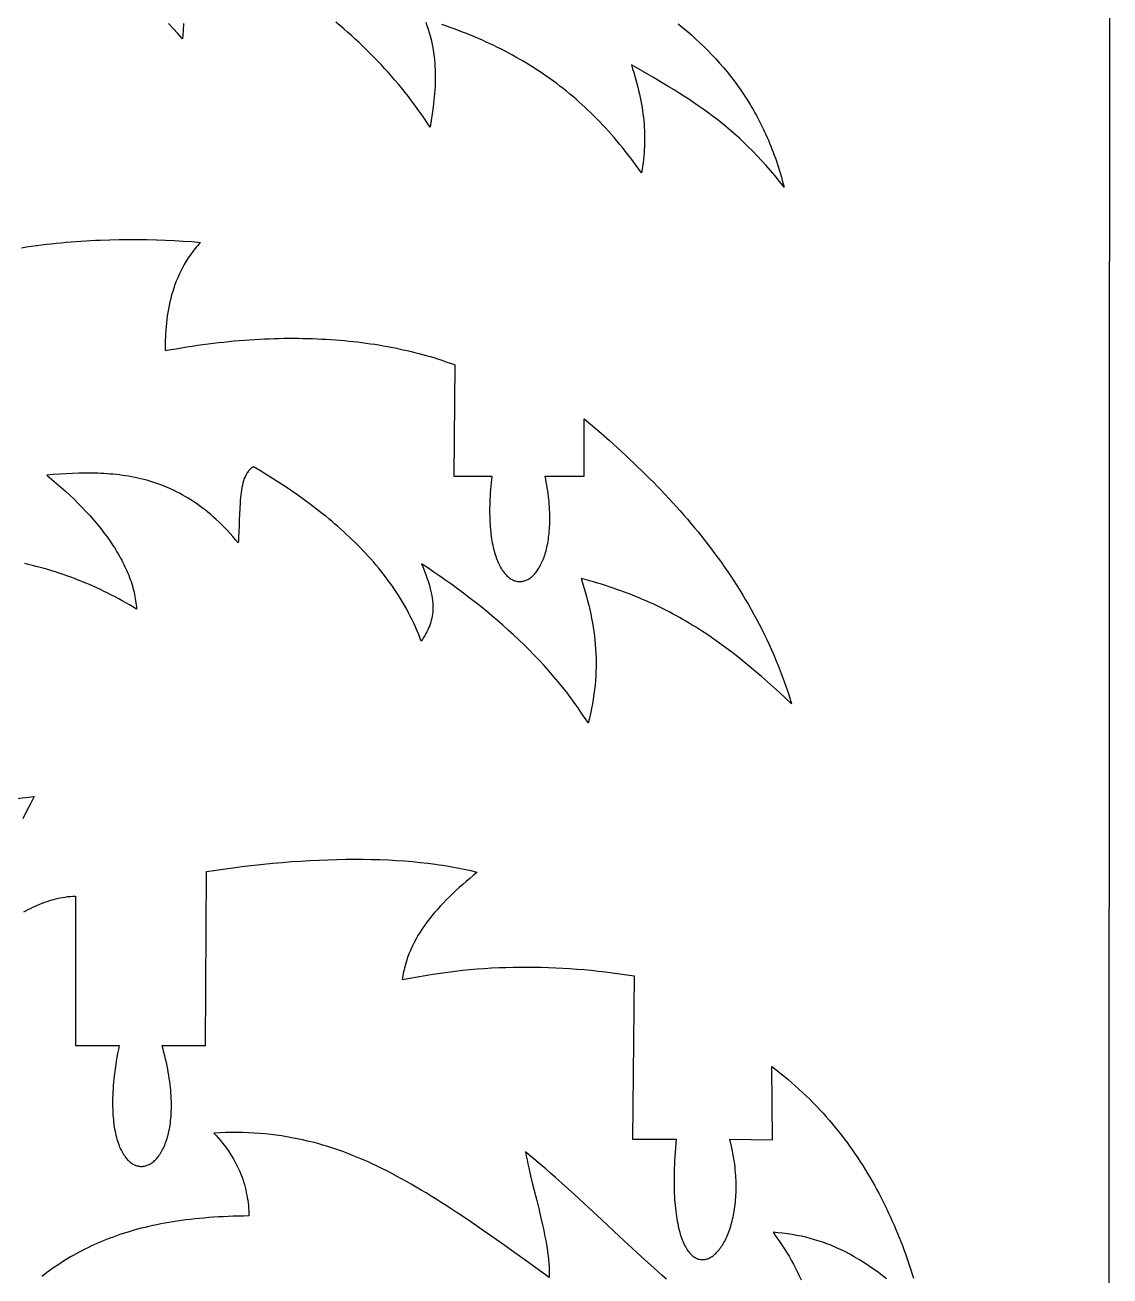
# Model space of a CAD drawing. Extents: x 2 to 372, y 3 to 246.
# Drawn here: x 223.4 to 274.7, y 63.1 to 122.2 of the extents above; entities that cross this region are included whole.
import ezdxf

# ---------------------------------------------------------------- set-up
doc = ezdxf.new("R2010")
doc.units = 0
doc.layers.add('Vetor', color=1, linetype='CONTINUOUS')

msp = doc.modelspace()

# ---------------------------------------------------------------- linework, layer by layer
at = {"layer": 'Vetor'}
for points in [[(274.669, 4.063), (274.735, 126.392)], [(230.936, 122.319), (230.915, 121.963), (230.888, 121.597), (230.668, 121.842), (230.448, 122.084), (230.227, 122.32)], [(242.382, 122.378), (242.442, 122.215), (242.497, 122.052), (242.547, 121.89), (242.593, 121.728), (242.634, 121.566), (242.671, 121.405), (242.704, 121.243), (242.732, 121.083), (242.757, 120.922), (242.779, 120.761), (242.796, 120.601), (242.81, 120.441), (242.821, 120.281), (242.829, 120.121), (242.833, 119.962), (242.835, 119.802), (242.833, 119.643), (242.829, 119.483), (242.823, 119.324), (242.814, 119.165), (242.803, 119.005), (242.789, 118.846), (242.774, 118.686), (242.757, 118.527), (242.738, 118.368), (242.695, 118.048), (242.647, 117.728), (242.595, 117.408), (242.453, 117.623), (242.309, 117.835), (242.163, 118.045), (242.015, 118.252), (241.866, 118.457), (241.714, 118.66), (241.561, 118.86), (241.406, 119.057), (241.249, 119.252), (241.09, 119.445), (240.93, 119.635), (240.767, 119.823), (240.603, 120.009), (240.438, 120.192), (240.27, 120.373), (240.101, 120.552), (239.931, 120.729), (239.758, 120.903), (239.584, 121.075), (239.409, 121.245), (239.232, 121.413), (239.053, 121.579), (238.873, 121.743), (238.692, 121.905), (238.509, 122.064), (238.324, 122.222), (238.138, 122.378)], [(254.321, 122.301), (254.531, 122.128), (254.738, 121.952), (254.942, 121.774), (255.143, 121.593), (255.341, 121.409), (255.535, 121.222), (255.726, 121.032), (255.914, 120.839), (256.098, 120.642), (256.279, 120.442), (256.456, 120.238), (256.63, 120.03), (256.8, 119.819), (256.966, 119.603), (257.128, 119.383), (257.286, 119.159), (257.44, 118.931), (257.591, 118.698), (257.737, 118.46), (257.809, 118.34), (257.879, 118.218), (257.949, 118.095), (258.017, 117.971), (258.085, 117.845), (258.151, 117.718), (258.216, 117.59), (258.28, 117.461), (258.344, 117.33), (258.406, 117.198), (258.466, 117.065), (258.526, 116.93), (258.585, 116.794), (258.642, 116.656), (258.699, 116.517), (258.754, 116.377), (258.808, 116.235), (258.861, 116.092), (258.913, 115.947), (258.963, 115.801), (259.012, 115.653), (259.061, 115.504), (259.108, 115.353), (259.153, 115.201), (259.198, 115.047), (259.241, 114.892), (259.283, 114.735), (259.324, 114.576), (259.111, 114.847), (258.898, 115.107), (258.687, 115.359), (258.476, 115.601), (258.266, 115.835), (258.056, 116.06), (257.846, 116.278), (257.636, 116.488), (257.426, 116.691), (257.216, 116.888), (257.004, 117.078), (256.793, 117.263), (256.58, 117.442), (256.366, 117.616), (256.151, 117.786), (255.934, 117.951), (255.715, 118.113), (255.495, 118.272), (255.272, 118.427), (255.047, 118.58), (254.82, 118.731), (254.59, 118.879), (254.358, 119.027), (254.122, 119.174), (253.883, 119.32), (253.641, 119.466), (253.146, 119.759), (252.635, 120.056), (252.106, 120.361), (252.163, 120.18), (252.217, 120.002), (252.268, 119.826), (252.317, 119.653), (252.363, 119.482), (252.406, 119.313), (252.447, 119.147), (252.484, 118.982), (252.52, 118.819), (252.552, 118.658), (252.582, 118.498), (252.609, 118.34), (252.633, 118.183), (252.655, 118.027), (252.674, 117.872), (252.69, 117.718), (252.704, 117.564), (252.714, 117.411), (252.723, 117.259), (252.728, 117.107), (252.731, 116.955), (252.731, 116.803), (252.728, 116.651), (252.723, 116.499), (252.715, 116.347), (252.705, 116.194), (252.691, 116.04), (252.675, 115.885), (252.656, 115.73), (252.635, 115.574), (252.611, 115.416), (252.584, 115.258), (252.457, 115.435), (252.33, 115.61), (252.202, 115.783), (252.074, 115.953), (251.945, 116.121), (251.815, 116.286), (251.684, 116.449), (251.552, 116.609), (251.42, 116.767), (251.287, 116.923), (251.153, 117.076), (251.019, 117.228), (250.883, 117.377), (250.747, 117.523), (250.609, 117.668), (250.471, 117.81), (250.332, 117.95), (250.191, 118.088), (250.05, 118.224), (249.908, 118.358), (249.765, 118.49), (249.62, 118.62), (249.475, 118.747), (249.328, 118.873), (249.181, 118.997), (249.032, 119.119), (248.882, 119.239), (248.731, 119.356), (248.578, 119.473), (248.425, 119.587), (248.27, 119.699), (248.114, 119.81), (247.957, 119.919), (247.798, 120.026), (247.638, 120.131), (247.476, 120.235), (247.314, 120.337), (247.149, 120.437), (246.984, 120.536), (246.817, 120.633), (246.648, 120.729), (246.478, 120.822), (246.306, 120.915), (246.133, 121.006), (245.959, 121.095), (245.783, 121.183), (245.605, 121.269), (245.425, 121.355), (245.244, 121.438), (245.062, 121.52), (244.877, 121.601), (244.691, 121.681), (244.503, 121.759), (244.314, 121.836), (244.122, 121.912), (243.929, 121.987), (243.734, 122.06), (243.538, 122.132), (243.339, 122.203), (243.138, 122.273)], [(223.27, 111.714), (223.506, 111.75), (223.742, 111.784), (223.977, 111.816), (224.212, 111.847), (224.446, 111.876), (224.68, 111.902), (224.914, 111.928), (225.147, 111.951), (225.38, 111.973), (225.612, 111.993), (225.844, 112.011), (226.074, 112.028), (226.305, 112.043), (226.534, 112.057), (226.763, 112.069), (226.991, 112.079), (227.445, 112.096), (227.895, 112.106), (228.341, 112.111), (228.782, 112.111), (229.22, 112.105), (229.652, 112.094), (230.079, 112.078), (230.5, 112.057), (230.916, 112.032), (231.325, 112.002), (231.728, 111.969), (231.664, 111.898), (231.602, 111.826), (231.541, 111.754), (231.482, 111.681), (231.368, 111.534), (231.26, 111.385), (231.157, 111.234), (231.06, 111.081), (230.969, 110.927), (230.883, 110.771), (230.802, 110.614), (230.726, 110.455), (230.655, 110.295), (230.589, 110.135), (230.527, 109.973), (230.47, 109.81), (230.418, 109.646), (230.369, 109.482), (230.325, 109.317), (230.285, 109.152), (230.249, 108.987), (230.216, 108.821), (230.187, 108.655), (230.162, 108.489), (230.139, 108.323), (230.12, 108.157), (230.104, 107.991), (230.091, 107.826), (230.081, 107.662), (230.073, 107.498), (230.068, 107.334), (230.066, 107.172), (230.065, 107.01), (230.067, 106.85), (230.324, 106.897), (230.581, 106.942), (230.836, 106.986), (231.09, 107.027), (231.343, 107.066), (231.595, 107.103), (231.846, 107.138), (232.095, 107.171), (232.344, 107.202), (232.591, 107.231), (232.836, 107.258), (233.081, 107.283), (233.324, 107.306), (233.566, 107.327), (233.807, 107.346), (234.046, 107.363), (234.284, 107.379), (234.521, 107.392), (234.756, 107.404), (234.99, 107.414), (235.223, 107.421), (235.454, 107.427), (235.684, 107.432), (235.913, 107.434), (236.14, 107.434), (236.366, 107.433), (236.59, 107.43), (236.813, 107.425), (237.034, 107.419), (237.254, 107.41), (237.472, 107.4), (237.689, 107.389), (237.904, 107.375), (238.118, 107.36), (238.33, 107.343), (238.541, 107.325), (238.75, 107.304), (238.958, 107.283), (239.164, 107.259), (239.368, 107.234), (239.571, 107.207), (239.772, 107.179), (239.972, 107.149), (240.17, 107.118), (240.366, 107.085), (240.56, 107.05), (240.753, 107.014), (240.944, 106.976), (241.134, 106.937), (241.322, 106.896), (241.508, 106.854), (241.692, 106.811), (241.874, 106.765), (242.055, 106.719), (242.234, 106.671), (242.411, 106.621), (242.586, 106.571), (242.76, 106.518), (242.932, 106.465), (243.101, 106.41), (243.269, 106.353), (243.435, 106.296), (243.6, 106.237), (243.762, 106.176), (243.717, 100.923), (245.513, 100.923), (245.494, 100.758), (245.476, 100.596), (245.461, 100.437), (245.448, 100.281), (245.436, 100.128), (245.426, 99.978), (245.418, 99.83), (245.412, 99.686), (245.408, 99.544), (245.405, 99.405), (245.404, 99.269), (245.405, 99.136), (245.408, 99.006), (245.411, 98.878), (245.417, 98.754), (245.424, 98.632), (245.433, 98.513), (245.443, 98.396), (245.454, 98.283), (245.467, 98.172), (245.481, 98.064), (245.497, 97.959), (245.514, 97.857), (245.532, 97.757), (245.551, 97.66), (245.572, 97.566), (245.594, 97.475), (245.616, 97.386), (245.64, 97.3), (245.665, 97.217), (245.692, 97.136), (245.719, 97.058), (245.747, 96.983), (245.776, 96.911), (245.806, 96.841), (245.837, 96.773), (245.868, 96.709), (245.901, 96.647), (245.934, 96.588), (245.968, 96.531), (246.003, 96.477), (246.038, 96.425), (246.074, 96.377), (246.111, 96.33), (246.148, 96.287), (246.186, 96.246), (246.224, 96.207), (246.263, 96.171), (246.302, 96.138), (246.342, 96.107), (246.382, 96.079), (246.422, 96.053), (246.463, 96.03), (246.504, 96.009), (246.545, 95.991), (246.586, 95.975), (246.628, 95.962), (246.67, 95.951), (246.712, 95.943), (246.754, 95.937), (246.796, 95.934), (246.838, 95.933), (246.88, 95.935), (246.922, 95.939), (246.964, 95.945), (247.006, 95.954), (247.047, 95.965), (247.089, 95.979), (247.13, 95.995), (247.171, 96.014), (247.212, 96.035), (247.253, 96.058), (247.293, 96.084), (247.333, 96.112), (247.372, 96.142), (247.411, 96.175), (247.45, 96.21), (247.488, 96.247), (247.525, 96.287), (247.562, 96.329), (247.599, 96.373), (247.634, 96.42), (247.669, 96.469), (247.704, 96.52), (247.737, 96.574), (247.77, 96.63), (247.802, 96.688), (247.833, 96.748), (247.864, 96.811), (247.893, 96.875), (247.922, 96.942), (247.949, 97.012), (247.976, 97.083), (248.001, 97.157), (248.026, 97.233), (248.049, 97.311), (248.072, 97.391), (248.093, 97.474), (248.113, 97.558), (248.132, 97.645), (248.149, 97.734), (248.165, 97.825), (248.18, 97.918), (248.194, 98.014), (248.206, 98.111), (248.216, 98.211), (248.226, 98.313), (248.234, 98.417), (248.24, 98.522), (248.245, 98.63), (248.248, 98.741), (248.249, 98.853), (248.249, 98.967), (248.247, 99.083), (248.244, 99.202), (248.239, 99.322), (248.232, 99.444), (248.223, 99.569), (248.212, 99.695), (248.2, 99.824), (248.185, 99.954), (248.169, 100.087), (248.15, 100.221), (248.13, 100.357), (248.107, 100.496), (248.083, 100.636), (248.056, 100.779), (248.028, 100.923), (249.869, 100.923), (249.874, 103.631), (250.275, 103.29), (250.674, 102.945), (251.068, 102.597), (251.459, 102.245), (251.846, 101.889), (252.037, 101.71), (252.228, 101.529), (252.417, 101.348), (252.605, 101.165), (252.792, 100.981), (252.978, 100.796), (253.162, 100.61), (253.345, 100.423), (253.527, 100.235), (253.707, 100.045), (253.885, 99.854), (254.063, 99.662), (254.238, 99.469), (254.412, 99.274), (254.585, 99.078), (254.756, 98.88), (254.925, 98.682), (255.092, 98.481), (255.258, 98.28), (255.422, 98.077), (255.584, 97.872), (255.744, 97.666), (255.902, 97.459), (256.059, 97.25), (256.213, 97.039), (256.366, 96.827), (256.516, 96.613), (256.665, 96.398), (256.811, 96.181), (256.955, 95.962), (257.097, 95.741), (257.237, 95.519), (257.374, 95.296), (257.509, 95.07), (257.642, 94.843), (257.773, 94.613), (257.901, 94.382), (258.027, 94.149), (258.15, 93.915), (258.271, 93.678), (258.389, 93.44), (258.505, 93.199), (258.618, 92.957), (258.728, 92.712), (258.836, 92.466), (258.941, 92.217), (259.043, 91.967), (259.143, 91.714), (259.24, 91.46), (259.334, 91.203), (259.425, 90.944), (259.513, 90.683), (259.598, 90.42), (259.68, 90.155), (259.392, 90.423), (259.106, 90.686), (258.822, 90.943), (258.54, 91.195), (258.258, 91.441), (257.978, 91.682), (257.698, 91.917), (257.418, 92.146), (257.138, 92.37), (256.857, 92.588), (256.575, 92.801), (256.291, 93.009), (256.006, 93.211), (255.718, 93.408), (255.428, 93.6), (255.282, 93.694), (255.135, 93.787), (254.987, 93.878), (254.838, 93.968), (254.688, 94.057), (254.538, 94.144), (254.386, 94.23), (254.233, 94.315), (254.079, 94.398), (253.924, 94.481), (253.768, 94.562), (253.61, 94.641), (253.451, 94.72), (253.291, 94.797), (253.129, 94.873), (252.966, 94.947), (252.801, 95.021), (252.635, 95.093), (252.467, 95.164), (252.298, 95.234), (252.127, 95.302), (251.954, 95.369), (251.779, 95.435), (251.603, 95.5), (251.424, 95.564), (251.244, 95.626), (251.062, 95.687), (250.877, 95.747), (250.691, 95.806), (250.502, 95.863), (250.311, 95.919), (250.119, 95.974), (249.923, 96.028), (249.726, 96.081), (249.794, 95.868), (249.86, 95.656), (249.922, 95.445), (249.981, 95.235), (250.037, 95.025), (250.09, 94.817), (250.139, 94.609), (250.184, 94.402), (250.226, 94.195), (250.265, 93.988), (250.3, 93.781), (250.331, 93.574), (250.358, 93.367), (250.381, 93.16), (250.401, 92.952), (250.416, 92.744), (250.428, 92.535), (250.435, 92.325), (250.438, 92.114), (250.437, 91.903), (250.432, 91.69), (250.422, 91.476), (250.408, 91.26), (250.389, 91.043), (250.366, 90.824), (250.338, 90.603), (250.306, 90.381), (250.269, 90.156), (250.227, 89.929), (250.18, 89.7), (250.128, 89.468), (250.071, 89.234), (249.977, 89.381), (249.882, 89.526), (249.785, 89.671), (249.688, 89.814), (249.589, 89.957), (249.489, 90.098), (249.388, 90.238), (249.286, 90.377), (249.183, 90.515), (249.079, 90.651), (248.868, 90.922), (248.652, 91.188), (248.432, 91.45), (248.208, 91.708), (247.981, 91.963), (247.75, 92.213), (247.515, 92.46), (247.276, 92.703), (247.034, 92.943), (246.788, 93.18), (246.54, 93.413), (246.288, 93.643), (246.033, 93.869), (245.774, 94.093), (245.513, 94.314), (245.25, 94.532), (244.983, 94.747), (244.714, 94.96), (244.442, 95.17), (244.168, 95.378), (243.891, 95.583), (243.613, 95.787), (243.332, 95.987), (243.049, 96.186), (242.764, 96.383), (242.477, 96.578), (242.188, 96.772), (242.26, 96.596), (242.327, 96.426), (242.388, 96.263), (242.443, 96.106), (242.493, 95.955), (242.538, 95.809), (242.578, 95.668), (242.612, 95.533), (242.642, 95.402), (242.667, 95.275), (242.687, 95.153), (242.702, 95.034), (242.713, 94.92), (242.719, 94.809), (242.721, 94.701), (242.718, 94.596), (242.712, 94.493), (242.701, 94.393), (242.686, 94.296), (242.667, 94.2), (242.644, 94.106), (242.618, 94.013), (242.588, 93.922), (242.554, 93.831), (242.517, 93.741), (242.477, 93.652), (242.433, 93.563), (242.386, 93.473), (242.337, 93.384), (242.284, 93.293), (242.228, 93.202), (242.169, 93.11), (242.104, 93.284), (242.037, 93.457), (241.966, 93.628), (241.892, 93.797), (241.816, 93.965), (241.737, 94.131), (241.655, 94.296), (241.571, 94.459), (241.484, 94.621), (241.395, 94.781), (241.303, 94.939), (241.209, 95.096), (241.112, 95.252), (241.013, 95.406), (240.912, 95.558), (240.808, 95.709), (240.703, 95.858), (240.595, 96.006), (240.485, 96.153), (240.374, 96.298), (240.26, 96.441), (240.144, 96.584), (240.027, 96.724), (239.908, 96.864), (239.786, 97.001), (239.664, 97.138), (239.539, 97.273), (239.413, 97.407), (239.286, 97.539), (239.157, 97.67), (239.026, 97.799), (238.894, 97.928), (238.761, 98.054), (238.627, 98.18), (238.491, 98.304), (238.354, 98.427), (238.216, 98.548), (238.076, 98.669), (237.936, 98.788), (237.795, 98.905), (237.653, 99.022), (237.509, 99.137), (237.221, 99.363), (236.929, 99.584), (236.635, 99.801), (236.338, 100.012), (236.04, 100.219), (235.741, 100.421), (235.44, 100.619), (235.139, 100.811), (234.838, 101), (234.537, 101.183), (234.237, 101.363), (234.201, 101.34), (234.165, 101.316), (234.132, 101.289), (234.099, 101.261), (234.068, 101.231), (234.039, 101.2), (234.01, 101.166), (233.983, 101.131), (233.957, 101.095), (233.932, 101.057), (233.909, 101.017), (233.886, 100.976), (233.865, 100.934), (233.844, 100.89), (233.806, 100.798), (233.772, 100.701), (233.742, 100.6), (233.715, 100.493), (233.691, 100.383), (233.671, 100.268), (233.652, 100.15), (233.637, 100.029), (233.623, 99.905), (233.612, 99.778), (233.602, 99.648), (233.587, 99.384), (233.576, 99.113), (233.567, 98.839), (233.558, 98.564), (233.548, 98.291), (233.535, 98.021), (233.526, 97.888), (233.516, 97.757), (233.389, 97.912), (233.261, 98.061), (233.132, 98.206), (233.003, 98.347), (232.874, 98.483), (232.744, 98.615), (232.613, 98.743), (232.482, 98.866), (232.351, 98.985), (232.219, 99.1), (232.086, 99.211), (231.953, 99.318), (231.82, 99.421), (231.686, 99.52), (231.551, 99.616), (231.417, 99.708), (231.281, 99.796), (231.145, 99.88), (231.009, 99.961), (230.872, 100.038), (230.735, 100.112), (230.597, 100.183), (230.459, 100.25), (230.32, 100.314), (230.181, 100.375), (230.042, 100.433), (229.902, 100.488), (229.762, 100.54), (229.621, 100.589), (229.48, 100.635), (229.338, 100.678), (229.196, 100.719), (229.054, 100.757), (228.911, 100.792), (228.768, 100.825), (228.624, 100.856), (228.48, 100.884), (228.336, 100.909), (228.191, 100.933), (228.046, 100.954), (227.901, 100.973), (227.755, 100.99), (227.609, 101.005), (227.462, 101.017), (227.315, 101.029), (227.168, 101.038), (227.02, 101.045), (226.872, 101.051), (226.724, 101.055), (226.575, 101.058), (226.277, 101.058), (225.978, 101.053), (225.677, 101.043), (225.375, 101.028), (225.072, 101.01), (224.767, 100.987), (224.462, 100.962), (224.69, 100.775), (224.914, 100.587), (225.132, 100.397), (225.345, 100.206), (225.554, 100.014), (225.756, 99.821), (225.954, 99.627), (226.146, 99.432), (226.332, 99.236), (226.512, 99.039), (226.686, 98.841), (226.853, 98.643), (227.015, 98.444), (227.17, 98.244), (227.319, 98.044), (227.461, 97.843), (227.596, 97.643), (227.661, 97.542), (227.724, 97.441), (227.785, 97.341), (227.845, 97.24), (227.902, 97.139), (227.958, 97.038), (228.012, 96.938), (228.065, 96.837), (228.115, 96.736), (228.163, 96.635), (228.21, 96.534), (228.255, 96.434), (228.297, 96.333), (228.338, 96.232), (228.377, 96.131), (228.413, 96.031), (228.448, 95.93), (228.481, 95.83), (228.511, 95.729), (228.54, 95.629), (228.566, 95.529), (228.591, 95.429), (228.613, 95.329), (228.633, 95.229), (228.651, 95.129), (228.667, 95.029), (228.681, 94.93), (228.692, 94.831), (228.701, 94.731), (228.708, 94.632), (228.542, 94.734), (228.375, 94.833), (228.207, 94.93), (228.038, 95.025), (227.868, 95.117), (227.698, 95.208), (227.526, 95.297), (227.354, 95.384), (227.182, 95.469), (227.008, 95.551), (226.834, 95.632), (226.659, 95.711), (226.484, 95.787), (226.308, 95.862), (226.131, 95.934), (225.954, 96.005), (225.776, 96.074), (225.597, 96.14), (225.418, 96.205), (225.239, 96.267), (225.059, 96.328), (224.879, 96.387), (224.698, 96.443), (224.517, 96.498), (224.335, 96.551), (224.153, 96.601), (223.971, 96.65), (223.788, 96.697), (223.605, 96.742), (223.422, 96.785)], [(220.653, 85.417), (223.873, 85.78), (223.693, 85.428), (223.511, 85.072), (223.327, 84.714)], [(223.376, 80.314), (223.481, 80.372), (223.587, 80.428), (223.694, 80.483), (223.803, 80.536), (223.913, 80.588), (224.025, 80.637), (224.138, 80.684), (224.253, 80.73), (224.368, 80.773), (224.485, 80.813), (224.603, 80.851), (224.721, 80.887), (224.841, 80.92), (224.962, 80.949), (225.083, 80.976), (225.205, 81), (225.328, 81.021), (225.452, 81.038), (225.576, 81.051), (225.701, 81.062), (225.826, 81.068), (225.826, 74), (227.888, 74), (227.851, 73.811), (227.815, 73.626), (227.783, 73.444), (227.753, 73.266), (227.725, 73.09), (227.7, 72.918), (227.678, 72.749), (227.657, 72.584), (227.64, 72.422), (227.624, 72.263), (227.611, 72.107), (227.6, 71.955), (227.591, 71.806), (227.585, 71.66), (227.58, 71.517), (227.578, 71.378), (227.577, 71.241), (227.579, 71.108), (227.583, 70.978), (227.588, 70.852), (227.595, 70.728), (227.604, 70.608), (227.615, 70.49), (227.628, 70.376), (227.642, 70.265), (227.658, 70.157), (227.675, 70.053), (227.694, 69.951), (227.715, 69.853), (227.736, 69.757), (227.76, 69.665), (227.785, 69.576), (227.811, 69.49), (227.838, 69.406), (227.866, 69.326), (227.896, 69.249), (227.927, 69.175), (227.959, 69.104), (227.992, 69.036), (228.026, 68.971), (228.061, 68.909), (228.097, 68.85), (228.134, 68.794), (228.172, 68.741), (228.21, 68.691), (228.25, 68.644), (228.29, 68.6), (228.33, 68.559), (228.372, 68.521), (228.414, 68.485), (228.456, 68.453), (228.499, 68.423), (228.542, 68.396), (228.586, 68.373), (228.63, 68.352), (228.675, 68.334), (228.72, 68.318), (228.765, 68.306), (228.81, 68.297), (228.855, 68.29), (228.901, 68.286), (228.946, 68.285), (228.992, 68.287), (229.037, 68.291), (229.083, 68.299), (229.128, 68.309), (229.173, 68.322), (229.218, 68.337), (229.263, 68.356), (229.308, 68.377), (229.352, 68.401), (229.395, 68.427), (229.439, 68.457), (229.482, 68.489), (229.524, 68.523), (229.566, 68.561), (229.607, 68.601), (229.648, 68.644), (229.688, 68.689), (229.727, 68.737), (229.766, 68.788), (229.803, 68.841), (229.84, 68.897), (229.876, 68.956), (229.911, 69.017), (229.945, 69.081), (229.978, 69.148), (230.01, 69.217), (230.041, 69.288), (230.071, 69.363), (230.099, 69.439), (230.126, 69.519), (230.152, 69.6), (230.177, 69.685), (230.2, 69.772), (230.222, 69.861), (230.242, 69.953), (230.261, 70.048), (230.279, 70.144), (230.294, 70.244), (230.309, 70.346), (230.321, 70.45), (230.332, 70.557), (230.341, 70.666), (230.348, 70.778), (230.353, 70.892), (230.357, 71.009), (230.358, 71.128), (230.358, 71.249), (230.355, 71.373), (230.351, 71.499), (230.344, 71.627), (230.335, 71.758), (230.324, 71.891), (230.311, 72.027), (230.295, 72.165), (230.277, 72.305), (230.257, 72.448), (230.234, 72.593), (230.209, 72.74), (230.182, 72.89), (230.151, 73.041), (230.119, 73.196), (230.083, 73.352), (230.045, 73.511), (230.004, 73.671), (229.961, 73.835), (229.915, 74), (231.977, 74), (232.013, 82.228), (232.467, 82.296), (232.92, 82.36), (233.371, 82.42), (233.822, 82.476), (234.27, 82.528), (234.716, 82.575), (235.16, 82.618), (235.601, 82.657), (236.04, 82.692), (236.476, 82.722), (236.908, 82.747), (237.337, 82.769), (237.762, 82.785), (238.184, 82.797), (238.601, 82.805), (239.013, 82.808), (239.421, 82.806), (239.825, 82.799), (240.223, 82.788), (240.615, 82.772), (241.002, 82.751), (241.383, 82.726), (241.758, 82.695), (242.127, 82.659), (242.489, 82.619), (242.844, 82.573), (243.02, 82.548), (243.193, 82.522), (243.364, 82.495), (243.534, 82.467), (243.701, 82.437), (243.867, 82.406), (244.031, 82.373), (244.193, 82.34), (244.353, 82.305), (244.511, 82.268), (244.666, 82.231), (244.82, 82.192), (244.643, 82.047), (244.469, 81.902), (244.299, 81.757), (244.132, 81.612), (243.969, 81.467), (243.809, 81.322), (243.653, 81.176), (243.501, 81.03), (243.353, 80.883), (243.209, 80.736), (243.069, 80.588), (242.934, 80.438), (242.803, 80.288), (242.676, 80.137), (242.554, 79.985), (242.437, 79.831), (242.324, 79.676), (242.216, 79.519), (242.114, 79.361), (242.016, 79.202), (241.923, 79.04), (241.836, 78.877), (241.754, 78.711), (241.678, 78.544), (241.641, 78.459), (241.607, 78.374), (241.573, 78.288), (241.541, 78.202), (241.511, 78.115), (241.482, 78.028), (241.454, 77.94), (241.428, 77.851), (241.404, 77.762), (241.381, 77.672), (241.359, 77.581), (241.339, 77.49), (241.321, 77.398), (241.304, 77.305), (241.288, 77.211), (241.275, 77.117), (241.639, 77.188), (242.001, 77.255), (242.361, 77.316), (242.718, 77.373), (243.072, 77.425), (243.424, 77.473), (243.774, 77.516), (244.122, 77.555), (244.468, 77.589), (244.812, 77.619), (245.155, 77.645), (245.497, 77.666), (245.837, 77.683), (246.176, 77.696), (246.514, 77.706), (246.851, 77.711), (247.187, 77.712), (247.523, 77.709), (247.858, 77.703), (248.193, 77.692), (248.527, 77.678), (248.862, 77.661), (249.197, 77.64), (249.532, 77.615), (249.867, 77.587), (250.203, 77.555), (250.54, 77.521), (250.877, 77.482), (251.215, 77.441), (251.554, 77.397), (251.895, 77.349), (252.237, 77.298), (252.164, 69.578), (254.227, 69.578), (254.208, 69.367), (254.191, 69.16), (254.176, 68.958), (254.163, 68.761), (254.152, 68.567), (254.143, 68.378), (254.136, 68.194), (254.131, 68.013), (254.128, 67.837), (254.126, 67.666), (254.126, 67.498), (254.128, 67.334), (254.132, 67.175), (254.137, 67.02), (254.144, 66.869), (254.153, 66.722), (254.163, 66.579), (254.175, 66.44), (254.188, 66.306), (254.202, 66.175), (254.218, 66.048), (254.236, 65.925), (254.255, 65.806), (254.275, 65.69), (254.296, 65.579), (254.319, 65.471), (254.342, 65.367), (254.367, 65.267), (254.393, 65.171), (254.421, 65.078), (254.449, 64.989), (254.478, 64.904), (254.508, 64.822), (254.54, 64.744), (254.572, 64.67), (254.605, 64.599), (254.639, 64.531), (254.674, 64.467), (254.709, 64.407), (254.745, 64.349), (254.782, 64.296), (254.82, 64.245), (254.859, 64.198), (254.897, 64.155), (254.937, 64.114), (254.977, 64.077), (255.018, 64.043), (255.059, 64.013), (255.1, 63.985), (255.142, 63.961), (255.184, 63.94), (255.227, 63.922), (255.27, 63.907), (255.313, 63.895), (255.356, 63.886), (255.4, 63.88), (255.443, 63.877), (255.487, 63.877), (255.531, 63.88), (255.575, 63.886), (255.619, 63.894), (255.663, 63.906), (255.707, 63.92), (255.751, 63.937), (255.794, 63.957), (255.838, 63.98), (255.881, 64.005), (255.924, 64.033), (255.967, 64.064), (256.01, 64.097), (256.052, 64.133), (256.094, 64.171), (256.135, 64.212), (256.176, 64.255), (256.216, 64.301), (256.256, 64.349), (256.296, 64.4), (256.335, 64.453), (256.373, 64.509), (256.41, 64.567), (256.447, 64.627), (256.483, 64.69), (256.519, 64.755), (256.553, 64.822), (256.587, 64.891), (256.62, 64.962), (256.652, 65.036), (256.683, 65.112), (256.713, 65.189), (256.743, 65.269), (256.771, 65.351), (256.798, 65.435), (256.824, 65.521), (256.848, 65.609), (256.872, 65.699), (256.894, 65.791), (256.915, 65.885), (256.935, 65.98), (256.954, 66.078), (256.971, 66.177), (256.987, 66.278), (257.001, 66.38), (257.014, 66.485), (257.025, 66.591), (257.035, 66.699), (257.043, 66.808), (257.05, 66.919), (257.055, 67.032), (257.059, 67.146), (257.06, 67.262), (257.06, 67.379), (257.058, 67.498), (257.055, 67.618), (257.049, 67.74), (257.042, 67.863), (257.033, 67.988), (257.021, 68.113), (257.008, 68.24), (256.993, 68.369), (256.976, 68.498), (256.956, 68.629), (256.935, 68.761), (256.911, 68.895), (256.885, 69.029), (256.857, 69.165), (256.827, 69.301), (256.794, 69.439), (256.759, 69.578), (258.785, 69.542), (258.743, 73.013), (258.936, 72.865), (259.127, 72.716), (259.314, 72.565), (259.498, 72.412), (259.678, 72.257), (259.856, 72.101), (260.031, 71.943), (260.202, 71.784), (260.371, 71.623), (260.537, 71.461), (260.699, 71.297), (260.859, 71.132), (261.016, 70.965), (261.17, 70.797), (261.321, 70.628), (261.47, 70.457), (261.616, 70.285), (261.759, 70.112), (261.899, 69.938), (262.037, 69.762), (262.172, 69.586), (262.304, 69.408), (262.434, 69.23), (262.561, 69.05), (262.685, 68.87), (262.808, 68.689), (262.927, 68.506), (263.044, 68.323), (263.159, 68.139), (263.272, 67.955), (263.382, 67.769), (263.489, 67.583), (263.595, 67.397), (263.698, 67.209), (263.799, 67.021), (263.897, 66.833), (263.994, 66.644), (264.088, 66.455), (264.18, 66.265), (264.27, 66.074), (264.358, 65.884), (264.444, 65.693), (264.528, 65.502), (264.61, 65.31), (264.69, 65.119), (264.768, 64.927), (264.844, 64.735), (264.918, 64.543), (264.991, 64.35), (265.061, 64.158), (265.13, 63.966), (265.197, 63.774), (265.262, 63.582), (265.326, 63.39), (265.388, 63.198), (265.448, 63.007)], [(253.766, 62.962), (253.565, 63.136), (253.364, 63.311), (253.164, 63.489), (252.762, 63.85), (252.358, 64.219), (251.952, 64.595), (251.543, 64.976), (250.712, 65.755), (250.288, 66.151), (249.858, 66.549), (249.421, 66.951), (248.975, 67.354), (248.521, 67.759), (248.29, 67.961), (248.057, 68.164), (247.821, 68.366), (247.582, 68.568), (247.341, 68.771), (247.096, 68.972), (247.133, 68.786), (247.172, 68.598), (247.212, 68.41), (247.255, 68.22), (247.344, 67.838), (247.437, 67.453), (247.63, 66.681), (247.725, 66.296), (247.817, 65.912), (247.904, 65.531), (247.946, 65.342), (247.985, 65.154), (248.022, 64.967), (248.057, 64.782), (248.089, 64.598), (248.119, 64.415), (248.145, 64.235), (248.168, 64.056), (248.188, 63.879), (248.204, 63.705), (248.216, 63.532), (248.223, 63.362), (248.227, 63.195), (248.225, 63.03), (247.125, 63.819), (246.592, 64.2), (246.069, 64.572), (245.556, 64.934), (245.052, 65.286), (244.556, 65.627), (244.067, 65.959), (243.825, 66.12), (243.584, 66.279), (243.345, 66.434), (243.107, 66.587), (242.87, 66.738), (242.635, 66.885), (242.4, 67.029), (242.166, 67.17), (241.933, 67.308), (241.701, 67.443), (241.469, 67.575), (241.238, 67.703), (241.007, 67.829), (240.776, 67.951), (240.546, 68.07), (240.315, 68.185), (240.084, 68.297), (239.854, 68.406), (239.623, 68.511), (239.392, 68.612), (239.16, 68.71), (238.928, 68.805), (238.695, 68.896), (238.461, 68.983), (238.226, 69.066), (237.991, 69.146), (237.754, 69.222), (237.517, 69.294), (237.278, 69.362), (237.037, 69.426), (236.795, 69.486), (236.552, 69.542), (236.307, 69.595), (236.06, 69.643), (235.811, 69.687), (235.561, 69.726), (235.308, 69.762), (235.053, 69.793), (234.795, 69.82), (234.536, 69.843), (234.274, 69.861), (234.009, 69.875), (233.741, 69.885), (233.471, 69.89), (233.198, 69.89), (232.922, 69.886), (232.642, 69.877), (232.36, 69.864), (232.471, 69.746), (232.578, 69.628), (232.68, 69.51), (232.778, 69.39), (232.871, 69.271), (232.961, 69.15), (233.046, 69.03), (233.127, 68.908), (233.204, 68.787), (233.277, 68.664), (233.347, 68.542), (233.412, 68.419), (233.474, 68.296), (233.532, 68.173), (233.587, 68.049), (233.638, 67.925), (233.685, 67.801), (233.729, 67.677), (233.77, 67.553), (233.807, 67.428), (233.841, 67.304), (233.873, 67.179), (233.9, 67.055), (233.925, 66.931), (233.947, 66.806), (233.966, 66.682), (233.983, 66.558), (233.996, 66.435), (234.007, 66.311), (234.015, 66.188), (234.021, 66.065), (234.024, 65.942), (233.774, 65.939), (233.528, 65.934), (233.285, 65.927), (233.046, 65.919), (232.81, 65.908), (232.578, 65.895), (232.35, 65.881), (232.124, 65.864), (231.902, 65.846), (231.683, 65.826), (231.467, 65.804), (231.255, 65.78), (231.045, 65.754), (230.839, 65.727), (230.636, 65.698), (230.435, 65.667), (230.238, 65.634), (230.043, 65.6), (229.852, 65.564), (229.663, 65.526), (229.477, 65.487), (229.293, 65.445), (229.113, 65.403), (228.935, 65.358), (228.759, 65.312), (228.586, 65.265), (228.416, 65.215), (228.248, 65.165), (228.082, 65.112), (227.919, 65.059), (227.758, 65.003), (227.599, 64.946), (227.442, 64.888), (227.288, 64.828), (227.136, 64.767), (226.986, 64.705), (226.838, 64.641), (226.692, 64.575), (226.547, 64.508), (226.405, 64.44), (226.265, 64.37), (226.126, 64.3), (225.99, 64.227), (225.855, 64.154), (225.721, 64.079), (225.589, 64.003), (225.459, 63.926), (225.331, 63.847), (225.204, 63.767), (225.078, 63.686), (224.954, 63.604), (224.831, 63.521), (224.709, 63.437), (224.589, 63.351), (224.47, 63.264), (224.352, 63.176), (224.235, 63.087)], [(264.174, 62.97), (263.947, 63.144), (263.724, 63.31), (263.504, 63.467), (263.286, 63.616), (263.07, 63.756), (262.857, 63.889), (262.646, 64.014), (262.436, 64.131), (262.227, 64.241), (262.019, 64.344), (261.915, 64.392), (261.811, 64.439), (261.707, 64.485), (261.604, 64.529), (261.5, 64.571), (261.397, 64.611), (261.189, 64.687), (260.981, 64.758), (260.772, 64.822), (260.562, 64.881), (260.35, 64.934), (260.137, 64.982), (259.921, 65.024), (259.703, 65.062), (259.483, 65.095), (259.259, 65.124), (259.033, 65.149), (258.803, 65.169), (258.943, 64.979), (259.077, 64.789), (259.205, 64.6), (259.328, 64.412), (259.446, 64.224), (259.559, 64.037), (259.666, 63.85), (259.768, 63.664), (259.866, 63.478), (259.958, 63.293), (260.046, 63.107), (260.13, 62.921)]]:
    msp.add_lwpolyline(points, dxfattribs=at)

doc.saveas('drawing.dxf')
